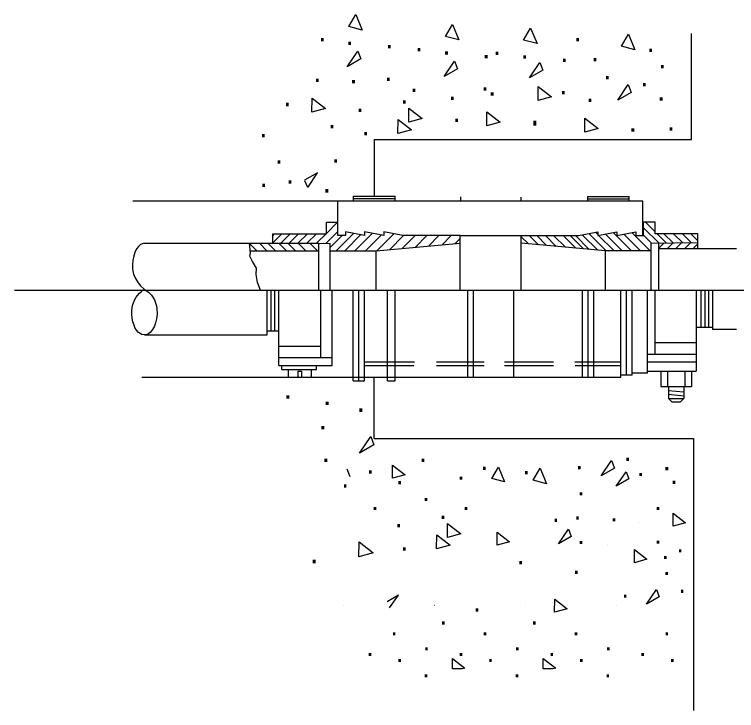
# Model space of a CAD drawing. Extents: x -881 to -726, y 593 to 666.
# Drawn here: x -772.662 to -772.131, y 610.543 to 611.055 of the extents above; entities that cross this region are included whole.
import ezdxf

# ---------------------------------------------------------------- set-up
doc = ezdxf.new("R2010")
doc.units = 0
doc.layers.add('es_DETAIL', color=7, linetype='Continuous')

msp = doc.modelspace()

# ---------------------------------------------------------------- linework, layer by layer
at = {"layer": 'es_DETAIL'}
for p, q in [((-772.1641, 610.96316), (-772.1641, 611.04111)), ((-772.39748, 610.96316), (-772.1641, 610.96316)), ((-772.39748, 610.96316), (-772.39748, 610.92143)), ((-772.4488, 610.93313), (-772.44655, 610.92818)), ((-772.19979, 610.9178), (-772.57513, 610.9178)), ((-772.42423, 610.89248), (-772.42423, 610.91786)), ((-772.41291, 610.91977), (-772.38266, 610.91977)), ((-772.41281, 610.91797), (-772.41281, 610.92143)), ((-772.41281, 610.92143), (-772.38215, 610.92143)), ((-772.38215, 610.91772), (-772.38215, 610.92143)), ((-772.33384, 610.9178), (-772.33384, 610.92098)), ((-772.28928, 610.9178), (-772.28928, 610.92079)), ((-772.2402, 610.918), (-772.2402, 610.92117)), ((-772.2402, 610.92117), (-772.20997, 610.92117)), ((-772.2402, 610.91963), (-772.20997, 610.91963)), ((-772.20997, 610.91786), (-772.20997, 610.92117)), ((-772.19979, 610.89248), (-772.19979, 610.9178)), ((-772.43267, 610.89413), (-772.42447, 610.90233)), ((-772.43267, 610.89389), (-772.43267, 610.90233)), ((-772.43267, 610.90233), (-772.42423, 610.90233)), ((-772.19922, 610.89248), (-772.19922, 610.90233)), ((-772.19078, 610.90233), (-772.19922, 610.90233)), ((-772.19078, 610.89538), (-772.19762, 610.90222)), ((-772.19078, 610.89389), (-772.19078, 610.90233)), ((-772.18775, 610.88682), (-772.19922, 610.89828)), ((-772.47245, 610.89389), (-772.43267, 610.89389)), ((-772.47245, 610.89389), (-772.47245, 610.88686)), ((-772.47245, 610.89214), (-772.47082, 610.89377)), ((-772.47223, 610.88707), (-772.46554, 610.89377)), ((-772.4663, 610.88686), (-772.45932, 610.89384)), ((-772.45988, 610.88707), (-772.45318, 610.89377)), ((-772.45366, 610.88686), (-772.44668, 610.89384)), ((-772.44702, 610.88686), (-772.43999, 610.89389)), ((-772.43965, 610.88715), (-772.43291, 610.89389)), ((-772.43301, 610.88678), (-772.42423, 610.89556)), ((-772.42986, 610.88371), (-772.42107, 610.89251)), ((-772.42551, 610.88124), (-772.41264, 610.89411)), ((-772.4186, 610.89248), (-772.42423, 610.89248)), ((-772.41923, 610.88137), (-772.40737, 610.89322)), ((-772.40454, 610.89248), (-772.4186, 610.8953)), ((-772.4186, 610.8953), (-772.4186, 610.89248)), ((-772.41174, 610.88124), (-772.39869, 610.89428)), ((-772.39048, 610.89248), (-772.40454, 610.8953)), ((-772.40454, 610.8953), (-772.40454, 610.89248)), ((-772.40398, 610.88137), (-772.39246, 610.89289)), ((-772.39529, 610.88158), (-772.38305, 610.89382)), ((-772.37642, 610.89248), (-772.39048, 610.8953)), ((-772.39048, 610.8953), (-772.39048, 610.89248)), ((-772.38627, 610.88213), (-772.37592, 610.89248)), ((-772.37695, 610.88298), (-772.36745, 610.89248)), ((-772.33423, 610.89248), (-772.37642, 610.89248)), ((-772.3674, 610.88384), (-772.35876, 610.89248)), ((-772.35761, 610.88473), (-772.34987, 610.89248)), ((-772.34744, 610.88581), (-772.34076, 610.89248)), ((-772.33423, 610.89248), (-772.28923, 610.89248)), ((-772.33423, 610.8524), (-772.33423, 610.89248)), ((-772.28923, 610.89248), (-772.24703, 610.89248)), ((-772.28923, 610.8524), (-772.28923, 610.89248)), ((-772.28406, 610.88637), (-772.28923, 610.89154)), ((-772.27652, 610.88566), (-772.28335, 610.89248)), ((-772.27083, 610.88544), (-772.27788, 610.89248)), ((-772.26367, 610.8846), (-772.27155, 610.89248)), ((-772.2568, 610.88391), (-772.26521, 610.89233)), ((-772.24914, 610.88321), (-772.25828, 610.89235)), ((-772.24344, 610.8827), (-772.25311, 610.89237)), ((-772.23923, 610.88232), (-772.2494, 610.89248)), ((-772.24703, 610.89248), (-772.23297, 610.8953)), ((-772.233, 610.8817), (-772.24418, 610.89288)), ((-772.22675, 610.88125), (-772.23948, 610.89397)), ((-772.23293, 610.89323), (-772.23466, 610.89496)), ((-772.23297, 610.8953), (-772.23297, 610.89248)), ((-772.23297, 610.89248), (-772.21891, 610.8953)), ((-772.22094, 610.88124), (-772.23232, 610.89262)), ((-772.21498, 610.88135), (-772.22727, 610.89363)), ((-772.20826, 610.88122), (-772.22174, 610.8947)), ((-772.21891, 610.8953), (-772.21891, 610.89248)), ((-772.21891, 610.89248), (-772.20484, 610.8953)), ((-772.20147, 610.88128), (-772.21367, 610.89349)), ((-772.19429, 610.88124), (-772.20779, 610.89472)), ((-772.20484, 610.8953), (-772.20484, 610.89248)), ((-772.20484, 610.89248), (-772.19922, 610.89248)), ((-772.19321, 610.88674), (-772.19909, 610.89262)), ((-772.15934, 610.89389), (-772.19078, 610.89389)), ((-772.18234, 610.88695), (-772.18929, 610.89389)), ((-772.17732, 610.88697), (-772.18424, 610.89389)), ((-772.17034, 610.88708), (-772.17716, 610.89389)), ((-772.16388, 610.88717), (-772.1706, 610.89389)), ((-772.15934, 610.88874), (-772.16449, 610.89389)), ((-772.15934, 610.88287), (-772.15934, 610.89389)), ((-772.56664, 610.88686), (-772.43829, 610.88686)), ((-772.48398, 610.88137), (-772.48924, 610.88662)), ((-772.47644, 610.88129), (-772.48201, 610.88686)), ((-772.47018, 610.88124), (-772.47581, 610.88686)), ((-772.46199, 610.88124), (-772.46762, 610.88686)), ((-772.45545, 610.88124), (-772.46107, 610.88686)), ((-772.44771, 610.88117), (-772.4534, 610.88686)), ((-772.43914, 610.88124), (-772.44478, 610.88686)), ((-772.43871, 610.88686), (-772.42986, 610.88673)), ((-772.43829, 610.8524), (-772.43829, 610.88686)), ((-772.42986, 610.8524), (-772.42986, 610.88673)), ((-772.39611, 610.88124), (-772.33423, 610.88686)), ((-772.33828, 610.88649), (-772.3343, 610.89047)), ((-772.22735, 610.88124), (-772.28923, 610.88686)), ((-772.15934, 610.88723), (-772.19359, 610.88673)), ((-772.19359, 610.8524), (-772.19359, 610.88686)), ((-772.18797, 610.8524), (-772.18797, 610.88686)), ((-772.18797, 610.88335), (-772.18446, 610.88685)), ((-772.18189, 610.88288), (-772.1778, 610.88696)), ((-772.17581, 610.88288), (-772.17163, 610.88704)), ((-772.16912, 610.88288), (-772.16484, 610.88716)), ((-772.1629, 610.88288), (-772.15934, 610.88643)), ((-772.48871, 610.88124), (-772.43829, 610.88124)), ((-772.42986, 610.88124), (-772.39611, 610.88124)), ((-772.39611, 610.8524), (-772.39611, 610.88124)), ((-772.19359, 610.88124), (-772.22735, 610.88124)), ((-772.22735, 610.8524), (-772.22735, 610.88124)), ((-772.13082, 610.88287), (-772.18797, 610.88287)), ((-772.66229, 610.8524), (-771.35099, 610.8524)), ((-772.47626, 610.81936), (-772.47626, 610.8524)), ((-772.47345, 610.82217), (-772.47345, 610.8524)), ((-772.47064, 610.82217), (-772.47064, 610.8524)), ((-772.46782, 610.79685), (-772.46782, 610.8524)), ((-772.43689, 610.80248), (-772.43689, 610.8524)), ((-772.42845, 610.79685), (-772.42845, 610.8524)), ((-772.41298, 610.7856), (-772.41298, 610.8524)), ((-772.40876, 610.7856), (-772.40876, 610.8524)), ((-772.40454, 610.7856), (-772.40454, 610.8524)), ((-772.38767, 610.7856), (-772.38767, 610.8524)), ((-772.38204, 610.7856), (-772.38204, 610.8524)), ((-772.3286, 610.78842), (-772.3286, 610.8524)), ((-772.32438, 610.78842), (-772.32438, 610.8524)), ((-772.29485, 610.78842), (-772.29485, 610.8524)), ((-772.24422, 610.78842), (-772.24422, 610.8524)), ((-772.24, 610.78842), (-772.24, 610.8524)), ((-772.23579, 610.78842), (-772.23579, 610.8524)), ((-772.2161, 610.78842), (-772.2161, 610.8524)), ((-772.21188, 610.78982), (-772.21188, 610.8524)), ((-772.20766, 610.78982), (-772.20766, 610.8524)), ((-772.1964, 610.79123), (-772.1964, 610.8524)), ((-772.19078, 610.80529), (-772.19078, 610.8524)), ((-772.16063, 610.8524), (-772.16063, 610.79264)), ((-772.15703, 610.8524), (-772.15703, 610.82498)), ((-772.15422, 610.8524), (-772.15422, 610.82498)), ((-772.1514, 610.8524), (-772.1514, 610.82498)), ((-772.14859, 610.8524), (-772.14859, 610.82335)), ((-772.46782, 610.82217), (-772.47626, 610.82217)), ((-772.14859, 610.82498), (-772.16014, 610.82498)), ((-772.13082, 610.82335), (-772.14859, 610.82335)), ((-772.56664, 610.81936), (-772.47626, 610.81936)), ((-772.43689, 610.81092), (-772.46782, 610.81092)), ((-772.19078, 610.81373), (-772.16064, 610.81373)), ((-772.42845, 610.80248), (-772.46782, 610.80248)), ((-772.1964, 610.80529), (-772.16064, 610.80529)), ((-772.46782, 610.79685), (-772.42845, 610.79685)), ((-772.46548, 610.79404), (-772.46548, 610.79685)), ((-772.44001, 610.79404), (-772.44001, 610.79685)), ((-772.40459, 610.79967), (-772.36776, 610.79967)), ((-772.40422, 610.79685), (-772.3684, 610.79685)), ((-772.35161, 610.79967), (-772.31666, 610.79967)), ((-772.35161, 610.79685), (-772.31647, 610.79685)), ((-772.30157, 610.79967), (-772.26545, 610.79967)), ((-772.30157, 610.79685), (-772.26545, 610.79685)), ((-772.24973, 610.79967), (-772.2161, 610.79967)), ((-772.24969, 610.79685), (-772.2161, 610.79685)), ((-772.1964, 610.79967), (-772.16064, 610.79967)), ((-772.46548, 610.79404), (-772.44001, 610.79404)), ((-772.46079, 610.79404), (-772.46079, 610.78842)), ((-772.45377, 610.79264), (-772.45377, 610.78842)), ((-772.45377, 610.79264), (-772.45095, 610.79264)), ((-772.45095, 610.79264), (-772.45095, 610.78842)), ((-772.44392, 610.79404), (-772.44392, 610.78842)), ((-772.20766, 610.78982), (-772.2161, 610.78982)), ((-772.1964, 610.79123), (-772.20766, 610.79123)), ((-772.1964, 610.79264), (-772.16064, 610.79264)), ((-772.18656, 610.79264), (-772.18656, 610.78138)), ((-772.18164, 610.79264), (-772.18164, 610.78138)), ((-772.16898, 610.79264), (-772.16898, 610.78138)), ((-772.16406, 610.79264), (-772.16406, 610.78138)), ((-772.56841, 610.78842), (-772.46079, 610.78842)), ((-772.46079, 610.78842), (-772.44392, 610.78842)), ((-772.44392, 610.78842), (-772.2161, 610.78842)), ((-772.41298, 610.7856), (-772.40454, 610.7856)), ((-772.39748, 610.74306), (-772.39748, 610.78842)), ((-772.38767, 610.7856), (-772.38204, 610.7856)), ((-772.18656, 610.78138), (-772.16406, 610.78138)), ((-772.18656, 610.78138), (-772.16406, 610.78138)), ((-772.18093, 610.78138), (-772.18093, 610.7725)), ((-772.16969, 610.78138), (-772.16969, 610.7725)), ((-772.18093, 610.77856), (-772.16969, 610.77744)), ((-772.18093, 610.77573), (-772.16969, 610.77462)), ((-772.18093, 610.7725), (-772.17858, 610.77014)), ((-772.18093, 610.7725), (-772.16969, 610.7725)), ((-772.17858, 610.77014), (-772.17205, 610.77014)), ((-772.16969, 610.7725), (-772.17205, 610.77014)), ((-772.39748, 610.74306), (-772.1625, 610.74306)), ((-772.1625, 610.74306), (-772.1625, 610.54297))]:
    msp.add_line(p, q, dxfattribs=at)
for points in [[(-772.41626, 611.0464), (-772.41104, 611.05526), (-772.40635, 611.04379)], [(-772.34508, 611.0391), (-772.33987, 611.04795), (-772.33518, 611.03649)], [(-772.28759, 611.03636), (-772.28238, 611.04521), (-772.27769, 611.03375)], [(-772.21551, 611.03179), (-772.21029, 611.04065), (-772.2056, 611.02919)], [(-772.41729, 611.0168), (-772.40949, 611.02827), (-772.4074, 611.02253)], [(-772.34612, 611.0095), (-772.33831, 611.02096), (-772.33622, 611.01523)], [(-772.28331, 611.00853), (-772.27551, 611.02), (-772.27342, 611.01427)], [(-772.27693, 610.99192), (-772.27685, 611.0022), (-772.26706, 610.99462)], [(-772.21832, 610.99215), (-772.21051, 611.00361), (-772.20842, 610.99788)], [(-772.44329, 610.98327), (-772.4432, 610.99355), (-772.43341, 610.98596)], [(-772.37211, 610.97596), (-772.37203, 610.98624), (-772.36223, 610.97866)], [(-772.31462, 610.97322), (-772.31454, 610.9835), (-772.30474, 610.97592)], [(-772.38006, 610.96766), (-772.37998, 610.97794), (-772.37018, 610.97036)], [(-772.24253, 610.96866), (-772.24245, 610.97894), (-772.23265, 610.97135)], [(-772.40841, 610.73248), (-772.40006, 610.74472), (-772.39783, 610.7386)], [(-772.38405, 610.714), (-772.38397, 610.72362), (-772.3748, 610.71652)], [(-772.31085, 610.71373), (-772.30598, 610.72203), (-772.30158, 610.71129)], [(-772.28054, 610.71245), (-772.27533, 610.72131), (-772.27064, 610.70984)], [(-772.21937, 610.70802), (-772.21205, 610.71876), (-772.21009, 610.7134)], [(-772.17758, 610.67855), (-772.17751, 610.68818), (-772.16833, 610.68108)], [(-772.34361, 610.67036), (-772.34353, 610.68064), (-772.33373, 610.67306)], [(-772.30712, 610.66468), (-772.30705, 610.6743), (-772.29788, 610.6672)], [(-772.26176, 610.66564), (-772.25444, 610.67638), (-772.25249, 610.67102)], [(-772.35156, 610.66206), (-772.35148, 610.67234), (-772.34168, 610.66476)], [(-772.40877, 610.65613), (-772.40868, 610.66711), (-772.39822, 610.65901)], [(-772.20605, 610.65178), (-772.20597, 610.66139), (-772.1968, 610.65429)], [(-772.19699, 610.62129), (-772.18968, 610.63203), (-772.18773, 610.62667)], [(-772.26472, 610.6154), (-772.26464, 610.62502), (-772.25547, 610.61792)]]:
    msp.add_lwpolyline(points, close=True, dxfattribs=at)
for points in [[(-772.43928, 610.93875), (-772.44881, 610.93323)], [(-772.44646, 610.928), (-772.43916, 610.93871)], [(-772.56664, 610.88686), (-772.56759, 610.88676), (-772.56945, 610.88596), (-772.57107, 610.88455), (-772.57228, 610.8829), (-772.57342, 610.88068), (-772.57443, 610.87769), (-772.57512, 610.87422), (-772.57538, 610.87114), (-772.57532, 610.86768), (-772.57462, 610.86424), (-772.5733, 610.86089), (-772.57128, 610.85762), (-772.56947, 610.85551), (-772.56675, 610.85319), (-772.56368, 610.85094), (-772.5615, 610.84863), (-772.55928, 610.84514), (-772.55793, 610.84153), (-772.55746, 610.83909), (-772.55734, 610.8348), (-772.55772, 610.8313), (-772.55841, 610.82826), (-772.55928, 610.82586), (-772.5606, 610.82338), (-772.56223, 610.82137), (-772.56353, 610.82032), (-772.56493, 610.81964), (-772.56667, 610.81936), (-772.56842, 610.81967), (-772.56982, 610.82037), (-772.57094, 610.82125), (-772.57236, 610.8229), (-772.5736, 610.82499), (-772.57429, 610.82658), (-772.57509, 610.82906), (-772.57564, 610.83181), (-772.57592, 610.8346), (-772.57596, 610.83688), (-772.57566, 610.8397), (-772.57513, 610.8419), (-772.57423, 610.84434), (-772.57374, 610.84554), (-772.57273, 610.84709), (-772.57183, 610.84836), (-772.5703, 610.85013), (-772.56886, 610.85148), (-772.56768, 610.8524), (-772.5667, 610.85306)], [(-772.4812, 610.8524), (-772.48345, 610.85799), (-772.48442, 610.86387), (-772.4841, 610.86845), (-772.48704, 610.87335), (-772.489, 610.87726), (-772.48867, 610.87988), (-772.48932, 610.88686)], [(-772.23055, 610.71561), (-772.22284, 610.72693)], [(-772.22279, 610.72707), (-772.2207, 610.72134)], [(-772.41763, 610.72086), (-772.41555, 610.71513)], [(-772.22062, 610.72136), (-772.23055, 610.71561)], [(-772.20315, 610.68149), (-772.20315, 610.68149)], [(-772.22608, 610.66524), (-772.22608, 610.66524)], [(-772.37959, 610.62786), (-772.38794, 610.62302)], [(-772.38613, 610.61859), (-772.37973, 610.62798)], [(-772.41987, 610.6204), (-772.41985, 610.62037), (-772.41997, 610.6204)], [(-772.35297, 610.6204), (-772.35297, 610.62037), (-772.35308, 610.6204)], [(-772.28609, 610.6204), (-772.28607, 610.62037), (-772.28618, 610.6204)], [(-772.21919, 610.6204), (-772.21918, 610.62037), (-772.2193, 610.6204)], [(-772.34, 610.57358), (-772.33994, 610.58125), (-772.33077, 610.57414), (-772.33285, 610.57358)], [(-772.27311, 610.57358), (-772.27305, 610.58125), (-772.26388, 610.57414), (-772.26595, 610.57358)], [(-772.33285, 610.57358), (-772.34, 610.57358)], [(-772.26595, 610.57358), (-772.27311, 610.57358)]]:
    msp.add_lwpolyline(points, dxfattribs=at)

# ---------------------------------------------------------------- texts
for height, p in [(0.0158, (-772.43864, 611.0354)), (0.0158, (-772.41842, 611.03285)), (0.0158, (-772.25076, 611.03538)), (0.0158, (-772.38923, 611.03024)), (0.0158, (-772.36746, 611.0281)), (0.0158, (-772.19696, 611.02769)), (0.0158, (-772.34725, 611.02555)), (0.0158, (-772.31805, 611.02293)), (0.0158, (-772.30997, 611.02536)), (0.0158, (-772.28976, 611.02281)), (0.0158, (-772.26056, 611.02019)), (0.0158, (-772.23789, 611.0208)), (0.0158, (-772.18848, 611.01563)), (0.0158, (-772.44229, 611.00542)), (0.0158, (-772.38999, 611.00639)), (0.0158, (-772.2289, 611.0076)), (0.0158, (-772.41569, 611.00464)), (0.0158, (-772.20169, 611.00227)), (0.0158, (-772.37111, 610.99811)), (0.0158, (-772.31881, 610.99909)), (0.0158, (-772.31362, 610.99537)), (0.0158, (-772.26132, 610.99635)), (0.0158, (-772.37822, 610.98962)), (0.0158, (-772.34298, 610.99222)), (0.0158, (-772.24153, 610.99081)), (0.0158, (-772.18924, 610.99178)), (0.01687, (-772.46459, 610.98768)), (0.0158, (-772.41086, 610.9835)), (0.0158, (-772.33969, 610.97619)), (0.0158, (-772.28221, 610.97471)), (0.0158, (-772.2822, 610.97346)), (0.0158, (-772.43151, 610.97141)), (0.0158, (-772.21011, 610.96889)), (0.0158, (-772.18194, 610.96964)), (0.0158, (-772.48208, 610.9647)), (0.0158, (-772.40682, 610.96621)), (0.0158, (-772.4705, 610.94541)), (0.0158, (-772.42876, 610.94611)), (0.0158, (-772.46246, 610.93074)), (0.0158, (-772.48181, 610.92826)), (0.01687, (-772.43551, 610.92411)), (0.01687, (-772.46426, 610.77245)), (0.01687, (-772.43532, 610.76778)), (0.01687, (-772.41046, 610.76273)), (0.01687, (-772.43846, 610.74981)), (0.0158, (-772.43605, 610.72589)), (0.0158, (-772.36461, 610.72589)), (0.0158, (-772.21385, 610.72658)), (0.0158, (-772.31939, 610.7199)), (0.0158, (-772.24953, 610.72046)), (0.0158, (-772.18506, 610.71981)), (0.0158, (-772.40332, 610.7173)), (0.01479, (-772.28825, 610.71693)), (0.01479, (-772.20409, 610.71554)), (0.0158, (-772.38164, 610.70954)), (0.01479, (-772.33642, 610.71284)), (0.01479, (-772.17965, 610.7098)), (0.01479, (-772.42159, 610.7071)), (0.01479, (-772.36211, 610.69708)), (0.01479, (-772.24808, 610.70125)), (0.01479, (-772.3996, 610.69056)), (0.01479, (-772.33272, 610.69056)), (0.01479, (-772.19131, 610.69057)), (0.0158, (-772.34973, 610.68402)), (0.01479, (-772.26659, 610.68179)), (0.01479, (-772.25065, 610.68356)), (0.01479, (-772.22371, 610.68225)), (0.0158, (-772.38236, 610.6779)), (0.01479, (-772.24811, 610.66544)), (0.01479, (-772.19135, 610.66571)), (0.0158, (-772.37832, 610.66061)), (0.01479, (-772.18596, 610.6544)), (0.01479, (-772.17505, 610.6593)), (0.01687, (-772.44492, 610.65128)), (0.01479, (-772.29242, 610.65069)), (0.01479, (-772.25153, 610.64358)), (0.01479, (-772.18507, 610.64266)), (0.01479, (-772.17359, 610.62955)), (0.01479, (-772.21555, 610.62598)), (0.01479, (-772.32452, 610.61586)), (0.01479, (-772.34935, 610.60629)), (0.01479, (-772.28245, 610.60629)), (0.01479, (-772.38559, 610.59825)), (0.01479, (-772.3187, 610.59825)), (0.01479, (-772.2518, 610.59825)), (0.01479, (-772.18492, 610.59825)), (0.01479, (-772.36179, 610.58722)), (0.01479, (-772.2949, 610.58722)), (0.01479, (-772.22801, 610.58722)), (0.01479, (-772.40332, 610.58312)), (0.01479, (-772.33642, 610.58312)), (0.01479, (-772.26954, 610.58312)), (0.01479, (-772.20264, 610.58312)), (0.01479, (-772.38152, 610.5787)), (0.01479, (-772.31464, 610.5787)), (0.01479, (-772.24774, 610.5787)), (0.01479, (-772.18086, 610.5787)), (0.01479, (-772.36211, 610.56737)), (0.01479, (-772.29522, 610.56737)), (0.01479, (-772.22833, 610.56737))]:
    msp.add_text('.', height=height, dxfattribs=at).set_placement(p)

doc.saveas('drawing.dxf')
